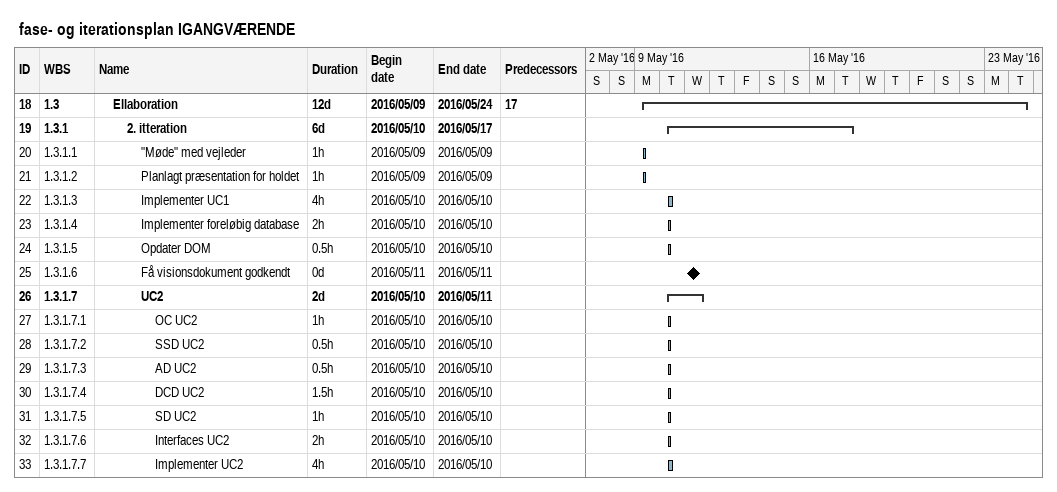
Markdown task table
fase- og iterationsplan IGANGVÆRENDE

| ID | WBS | Task | Duration | Start | Finish | Predecessors |
|---|---|---|---|---|---|---|
| 18 | 1.3 | **Ellaboration** | 12d | 2016-05-09 | 2016-05-24 | 17 |
| 19 | 1.3.1 | **2. itteration** | 6d | 2016-05-10 | 2016-05-17 |  |
| 20 | 1.3.1.1 | "Møde" med vejleder | 1h | 2016-05-09 | 2016-05-09 |  |
| 21 | 1.3.1.2 | Planlagt præsentation for holdet | 1h | 2016-05-09 | 2016-05-09 |  |
| 22 | 1.3.1.3 | Implementer UC1 | 4h | 2016-05-10 | 2016-05-10 |  |
| 23 | 1.3.1.4 | Implementer foreløbig database | 2h | 2016-05-10 | 2016-05-10 |  |
| 24 | 1.3.1.5 | Opdater DOM | 0.5h | 2016-05-10 | 2016-05-10 |  |
| 25 | 1.3.1.6 | Få visionsdokument godkendt | 0d | 2016-05-11 | 2016-05-11 |  |
| 26 | 1.3.1.7 | **UC2** | 2d | 2016-05-10 | 2016-05-11 |  |
| 27 | 1.3.1.7.1 | OC UC2 | 1h | 2016-05-10 | 2016-05-10 |  |
| 28 | 1.3.1.7.2 | SSD UC2 | 0.5h | 2016-05-10 | 2016-05-10 |  |
| 29 | 1.3.1.7.3 | AD UC2 | 0.5h | 2016-05-10 | 2016-05-10 |  |
| 30 | 1.3.1.7.4 | DCD UC2 | 1.5h | 2016-05-10 | 2016-05-10 |  |
| 31 | 1.3.1.7.5 | SD UC2 | 1h | 2016-05-10 | 2016-05-10 |  |
| 32 | 1.3.1.7.6 | Interfaces UC2 | 2h | 2016-05-10 | 2016-05-10 |  |
| 33 | 1.3.1.7.7 | Implementer UC2 | 4h | 2016-05-10 | 2016-05-10 |  |
